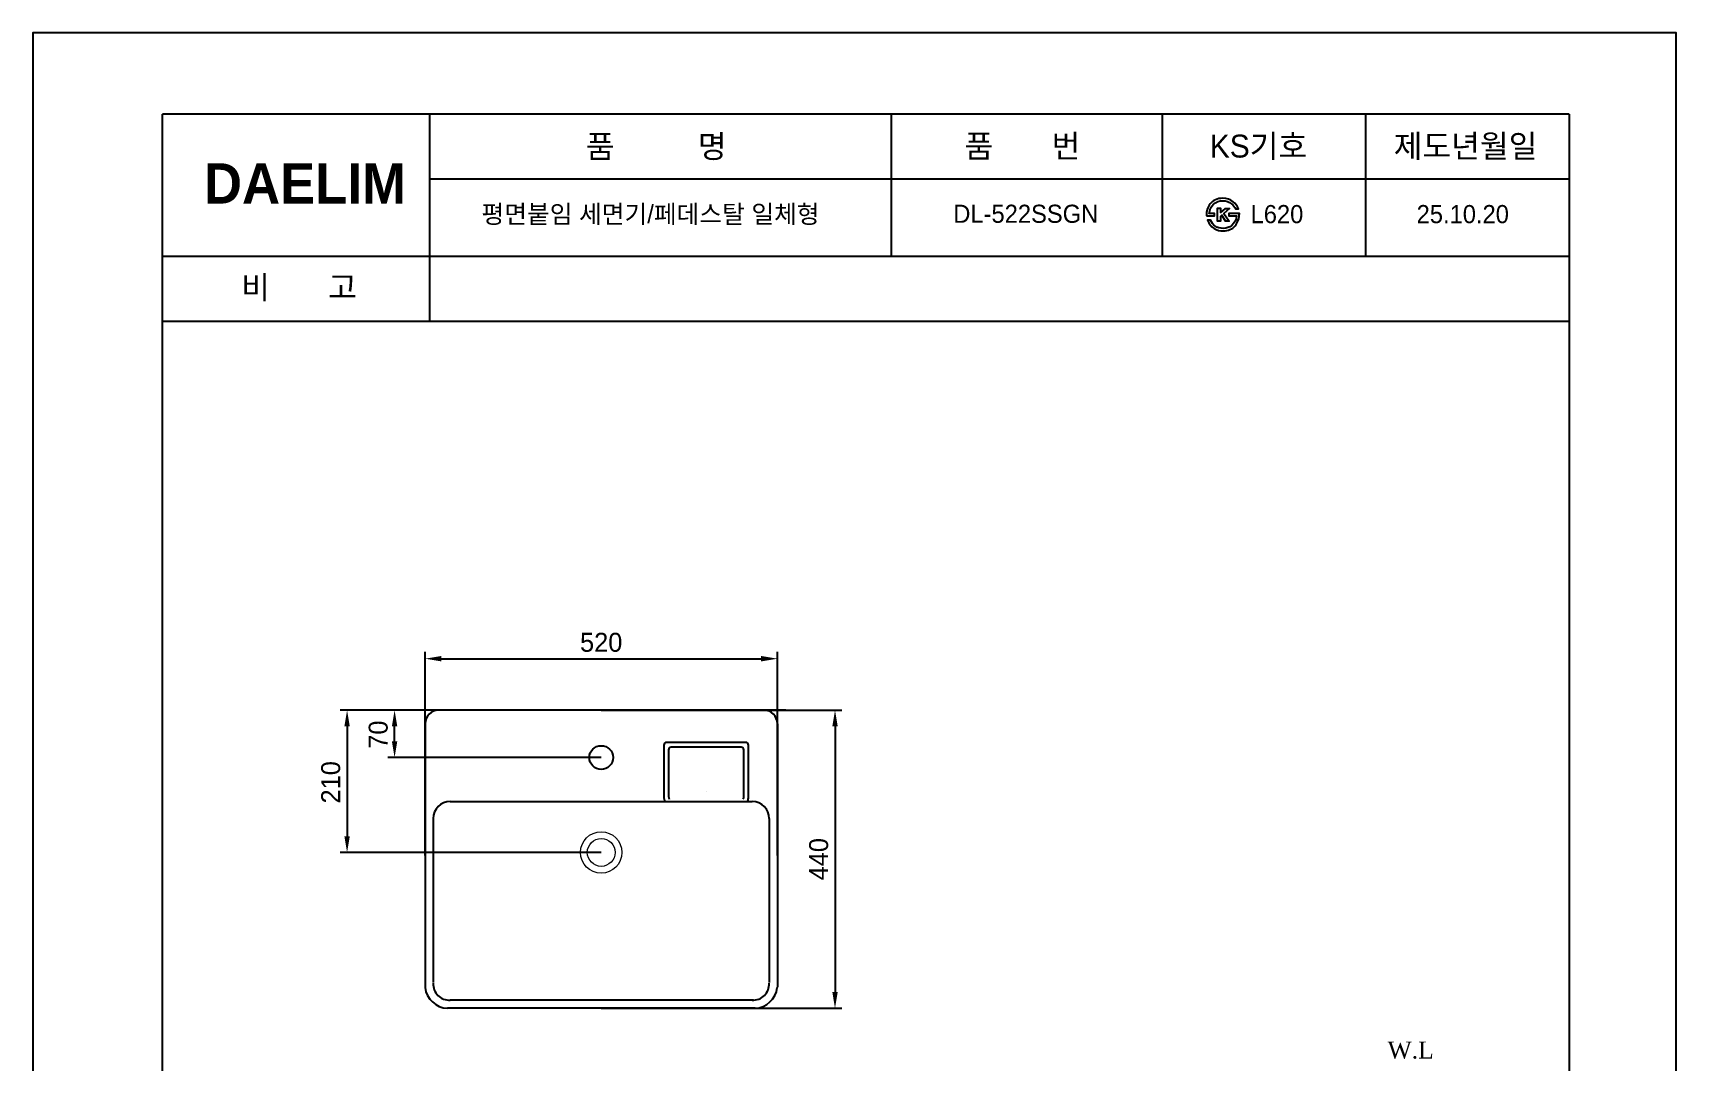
# Model space of a CAD drawing. Header units: millimetres. Extents: x 14229 to 16655, y -272 to 3158.
# Drawn here: x 14229 to 16655, y 1639 to 3158 of the extents above; entities that cross this region are included whole.
import ezdxf
from ezdxf.lldxf.tags import DXFTag

# ---------------------------------------------------------------- set-up
doc = ezdxf.new("R2010")
doc.units = ezdxf.units.MM
doc.header["$LTSCALE"] = 0.2
doc.linetypes.add('DASHED', pattern=[0.75, 0.5, -0.25])
for name, color, linetype in [('002', 7, 'Continuous'), ('ORTHO$3', 7, 'Continuous'), ('ORTHO$4', 7, 'Continuous'), ('YA', 7, 'Continuous')]:
    doc.layers.add(name, color=color, linetype=linetype)
doc.layers.add('DIM', color=3, linetype='Continuous', lineweight=15)
doc.layers.add('LINE', color=7, linetype='Continuous', lineweight=25)
doc.styles.add('h', font='', dxfattribs={"height": 28})
doc.styles.add('STYLE2', font='dutch.ttf', dxfattribs={"height": 25})
doc.styles.add('스타일1', font='txt.shx', dxfattribs={"bigfont": 'ghs.shx'})
doc.styles.get('h').set_extended_font_data('Haansoft Batang')
tags = doc.linetypes.add('Amconstr', pattern=[9999, 9999, 0]).pattern_tags.tags
tags[6:7] = [DXFTag(74, 4), DXFTag(75, 0), DXFTag(340, '0'), DXFTag(46, 1.0), DXFTag(50, 0.0), DXFTag(44, 0.0), DXFTag(45, 0.0)]
tags[4:5] = [DXFTag(74, 4), DXFTag(75, 0), DXFTag(340, '0'), DXFTag(46, 1.0), DXFTag(50, 0.0), DXFTag(44, 0.0), DXFTag(45, 0.0)]
tags = doc.linetypes.add('CENTER', pattern=[50.8, 31.75, -6.35, 6.35, -6.35]).pattern_tags.tags
tags[10:11] = [DXFTag(74, 4), DXFTag(75, 0), DXFTag(340, '0'), DXFTag(46, 1.0), DXFTag(50, 0.0), DXFTag(44, 0.0), DXFTag(45, 0.0)]
tags[8:9] = [DXFTag(74, 4), DXFTag(75, 0), DXFTag(340, '0'), DXFTag(46, 1.0), DXFTag(50, 0.0), DXFTag(44, 0.0), DXFTag(45, 0.0)]
tags[6:7] = [DXFTag(74, 4), DXFTag(75, 0), DXFTag(340, '0'), DXFTag(46, 1.0), DXFTag(50, 0.0), DXFTag(44, 0.0), DXFTag(45, 0.0)]
tags[4:5] = [DXFTag(74, 4), DXFTag(75, 0), DXFTag(340, '0'), DXFTag(46, 1.0), DXFTag(50, 0.0), DXFTag(44, 0.0), DXFTag(45, 0.0)]
doc.dimstyles.new('AM_ISO$0', dxfattribs={"dimtxt": 28, "dimasz": 24, "dimexe": 10, "dimexo": 0, "dimgap": 10, "dimtad": 1, "dimdec": 0, "dimdsep": 46, "dimtxsty": 'h', "dimcen": -5, "dimclrd": 256, "dimclre": 256, "dimclrt": 256, "dimadec": 0, "dimazin": 2, "dimtp": 0.1, "dimtm": 0.1, "dimtfac": 0.71, "dimtdec": 0, "dimtmove": 0, "dimatfit": 3, "dimfxl": 0, "dimlwd": -1, "dimlwe": -1, "dimarcsym": 0})

# ---------------------------------------------------------------- blocks, each defined once
blk = doc.blocks.new('*D23')
at = {"linetype": 'ByBlock'}
for p, q in [((15067.9, 2158.9), (14752.9, 2158.9)), ((14762.9, 2112.9), (14762.9, 2134.9)), ((15067.9, 2088.9), (14752.9, 2088.9))]:
    blk.add_line(p, q, dxfattribs=at)
for points in [[(14758.9, 2134.9), (14766.9, 2134.9), (14762.9, 2158.9)], [(14758.9, 2112.9), (14766.9, 2112.9), (14762.9, 2088.9)]]:
    blk.add_solid(points)
at = {"layer": 'Defpoints', "color": 0}
for p in [(14762.9, 2158.9), (15067.9, 2158.9, 0.4), (15067.9, 2088.9, 0.4)]:
    blk.add_point(p, dxfattribs=at)
at = {"insert": (14738.9, 2122.7), "char_height": 28, "attachment_point": 5, "rotation": 90, "style": 'h'}
blk.add_mtext('70', dxfattribs=at)
blk = doc.blocks.new('*D25')
at = {"linetype": 'ByBlock'}
for p, q in [((15067.9, 2158.9), (15423, 2158.9)), ((15413, 2134.9), (15413, 1743)), ((15067.9, 1719), (15423, 1719))]:
    blk.add_line(p, q, dxfattribs=at)
for points in [[(15409, 2134.9), (15417, 2134.9), (15413, 2158.9)], [(15409, 1743), (15417, 1743), (15413, 1719)]]:
    blk.add_solid(points)
at = {"layer": 'Defpoints', "color": 0}
for p in [(15067.9, 2158.9), (15067.9, 1719), (15413, 1719)]:
    blk.add_point(p, dxfattribs=at)
at = {"insert": (15389, 1938.9), "char_height": 28, "attachment_point": 5, "rotation": 90, "style": 'h'}
blk.add_mtext('440', dxfattribs=at)
blk = doc.blocks.new('*D30')
at = {"linetype": 'ByBlock'}
for p, q in [((14807.9, 1944.6), (14807.9, 2244.8)), ((14831.9, 2234.8), (15303.9, 2234.8)), ((15327.9, 1944.6), (15327.9, 2244.8))]:
    blk.add_line(p, q, dxfattribs=at)
for points in [[(14831.9, 2238.8), (14831.9, 2230.8), (14807.9, 2234.8)], [(15303.9, 2238.8), (15303.9, 2230.8), (15327.9, 2234.8)]]:
    blk.add_solid(points)
at = {"layer": 'Defpoints', "color": 0}
for p in [(15327.9, 2234.8), (14807.9, 1944.6), (15327.9, 1944.6)]:
    blk.add_point(p, dxfattribs=at)
at = {"insert": (15067.9, 2258.8), "char_height": 28, "attachment_point": 5, "style": 'h'}
blk.add_mtext('520', dxfattribs=at)
blk = doc.blocks.new('*D31')
at = {"linetype": 'ByBlock'}
for p, q in [((15067.9, 2158.9), (14682.8, 2158.9)), ((14692.8, 2134.9), (14692.8, 1972.9)), ((15067.9, 1948.9), (14682.8, 1948.9))]:
    blk.add_line(p, q, dxfattribs=at)
at = {"linetype": 'DASHED'}
for points in [[(14688.8, 2134.9), (14696.8, 2134.9), (14692.8, 2158.9)], [(14688.8, 1972.9), (14696.8, 1972.9), (14692.8, 1948.9)]]:
    blk.add_solid(points, dxfattribs=at)
at = {"layer": 'Defpoints', "color": 0, "linetype": 'DASHED'}
for p in [(15067.9, 2158.9), (14692.8, 1948.9), (15067.9, 1948.9)]:
    blk.add_point(p, dxfattribs=at)
at = {"linetype": 'DASHED', "insert": (14668.8, 2052.4), "char_height": 28, "attachment_point": 5, "rotation": 90, "style": 'h'}
blk.add_mtext('210', dxfattribs=at)

msp = doc.modelspace()

# ---------------------------------------------------------------- linework, layer by layer
for p, q in [((15340.4, 2158.9, 0.4), (14795.4, 2158.9, 0.4)), ((14807.9, 2138.9), (14807.9, 1750.3)), ((15327.9, 2138.9), (15327.9, 1750.3)), ((14819.9, 1998.9), (14819.9, 1756.9)), ((15315.9, 1998.9), (15315.9, 1756.9)), ((15292.7, 1731, 0.4), (14844.9, 1731, 0.4)), ((15294.9, 1719, 0.4), (14840.8, 1719, 0.4)), ((15067.9, 1719, 0.4), (15294.9, 1719, 0.4))]:
    msp.add_line(p, q)
at = {"color": 7}
msp.add_line((14844.9, 2023.9, -0.4), (15290.9, 2023.9, -0.4), dxfattribs=at)
at = {"linetype": 'CENTER'}
for p, q in [((14807.9, 1953.9), (14807.9, 1750.3)), ((15327.9, 1953.9), (15327.9, 1750.3))]:
    msp.add_line(p, q, dxfattribs=at)
msp.add_circle((15067.9, 2088.9, 0.4), 17.5)
at = {"color": 0, "linetype": 'Continuous', "lineweight": 0}
for radius in [30.5, 20.5]:
    msp.add_circle((15067.9, 1948.9), radius, dxfattribs=at)
for centre, radius, start, end in [((14827.9, 2138.9), 20, 90, 180), ((15307.9, 2138.9), 20, 0, 90), ((14844.9, 1998.9, -0.4), 25, 90, 180), ((15290.9, 1998.9, -0.4), 25, 0, 90), ((14842.7, 1754, 0.8), 35.1, 187.5516, 266.9169), ((14843.9, 1755), 24.1, 177.7884, 272.2116), ((15291.8, 1755), 24.1, 267.7884, 2.2116), ((15293, 1754, 0.8), 35.1, 273.0831, 352.4484)]:
    msp.add_arc(centre, radius, start, end)
at = {"layer": '002', "linetype": 'Continuous', "elevation": -0.4}
for points in [[(15283.5, 2023.9, 0.089513), (15285.3, 2028.8), (15285.3, 2107.3, 0.414214), (15281.3, 2111.3), (15164.3, 2111.3, 0.414214), (15160.3, 2107.3), (15160.3, 2031.4, 0.132796), (15162.4, 2023.9)], [(15167.3, 2100.3), (15167.3, 2031.4, 0.132458), (15168.4, 2027.4)], [(15277.5, 2027.4, 0.072976), (15278.3, 2029.5), (15278.3, 2100.3)]]:
    msp.add_lwpolyline(points, format="xyb", dxfattribs=at)
msp.add_lwpolyline([(15274.3, 2104.3), (15171.3, 2104.3)], dxfattribs=at)
at = {"layer": 'LINE', "linetype": 'Amconstr'}
msp.add_line((15222.9, 2038.4, -0.4), (15222.9, 2038.4, -0.4), dxfattribs=at)
at = {"layer": 'LINE'}
for centre, start, end in [((15171.3, 2100.3, -0.4), 90, 180), ((15274.3, 2100.3, -0.4), 0, 90)]:
    msp.add_arc(centre, 4, start, end, dxfattribs=at)
at = {"layer": 'ORTHO$3', "color": 2, "linetype": 'Continuous'}
for p, q in [((15067.9, 2158.9, -123.6), (15067.9, 2158.9, -79.6)), ((15067.9, 2158.9, -123.6), (15067.9, 2158.9, -79.6)), ((15067.9, 2158.9, 0.4), (15067.9, 2158.9, -123.6)), ((15067.9, 2158.9, -123.6), (15067.9, 2158.9, 0.4)), ((15067.9, 2158.9, -123.6), (15067.9, 2158.9, -123.6)), ((15067.9, 2158.9, -123.6), (15067.9, 2158.9, -123.6))]:
    msp.add_line(p, q, dxfattribs=at)
at = {"layer": 'ORTHO$4', "color": 2, "linetype": 'Continuous'}
for p, q in [((15067.9, 2158.9, -123.6), (15067.9, 2158.9, -79.6)), ((15067.9, 2158.9, -123.6), (15067.9, 2158.9, -79.6)), ((15067.9, 2158.9, 0.4), (15067.9, 2158.9, -123.6)), ((15067.9, 2158.9, -123.6), (15067.9, 2158.9, 0.4)), ((15067.9, 2158.9, -123.6), (15067.9, 2158.9, -123.6)), ((15067.9, 2158.9, -123.6), (15067.9, 2158.9, -123.6))]:
    msp.add_line(p, q, dxfattribs=at)
at = {"layer": 'YA', "color": 7}
for p, q in [((16496.4, 3038.4), (14420.4, 3038.4)), ((14420.4, 1968.2), (14420.4, 3038.4)), ((14814.9, 2732.4), (14814.9, 3038.4)), ((15496.4, 2828), (15496.4, 3038)), ((15896.4, 2828), (15896.4, 3038)), ((15896.4, 2828), (15896.4, 3038)), ((16196.4, 2828), (16196.4, 3038)), ((16196.4, 2828), (16196.4, 3038)), ((16496.4, 3038.4), (16496.4, -141.6)), ((16496.4, 2942.4), (14814.9, 2942.4)), ((16496.4, 2828.4), (14420.4, 2828.4)), ((16496.4, 2828.4), (14420.4, 2828.4)), ((16496.4, 2732.4), (14420.4, 2732.4)), ((16496.4, 2732.4), (14420.4, 2732.4)), ((14420.4, -141.6), (14420.4, 1968.2))]:
    msp.add_line(p, q, dxfattribs=at)
at = {"layer": 'YA', "color": 0}
msp.add_lwpolyline([(14229, -272.1), (16654.5, -272.1), (16654.5, 3158.3), (14229, 3158.3)], close=True, dxfattribs=at)
at = {"layer": 'YA', "color": 7}
msp.add_lwpolyline([(15982.1, 2892.8), (15989.3, 2899.3), (15995.1, 2899.3), (15987.1, 2891.9), (15994.6, 2880.6), (15989.5, 2880.6), (15984.2, 2889.2), (15982.1, 2887.3), (15982.1, 2880.6), (15977.7, 2880.6), (15977.7, 2899.5), (15982.1, 2899.5), (15982.1, 2892.8)], close=True, dxfattribs=at)
for points in [[(15961.4, 2888.2), (15961.2, 2891.5), (15961.6, 2894.7), (15962.5, 2897.8), (15963.4, 2900.9), (15964.9, 2903.6), (15966.9, 2906), (15969, 2908.6), (15971.5, 2910.5), (15974.4, 2911.9), (15977.6, 2913.4), (15981.2, 2914.2), (15985.2, 2914.2), (15991.4, 2914.2), (15996.6, 2912.5), (16000.8, 2909.1), (16004.2, 2906.4), (16006.8, 2902.8), (16008.6, 2898.4), (16008.6, 2898.4), (16004, 2898.4), (16004, 2898.4), (16003, 2901.2), (16001.1, 2903.8), (15998.2, 2906.1), (15994.5, 2909), (15990.3, 2910.5), (15985.6, 2910.5), (15980, 2910.5), (15975.4, 2908.8), (15971.7, 2905.5), (15967.9, 2902), (15965.8, 2897.4), (15965.5, 2891.8), (15965.5, 2891.8), (15973.3, 2891.8), (15973.3, 2891.8), (15973.3, 2891.8), (15973.3, 2888.2), (15973.3, 2888.2), (15973.3, 2888.2), (15961.4, 2888.2), (15961.4, 2888.2), (15961.4, 2888.2), (15961.4, 2888.2), (15961.4, 2888.2)], [(16009.8, 2891.8), (16009.8, 2888.2), (16009.3, 2884.9), (16008.2, 2881.6), (16007.1, 2878.5), (16005.5, 2875.8), (16003.4, 2873.4), (16001.3, 2871), (15998.8, 2869.2), (15995.9, 2867.9), (15993, 2866.6), (15989.9, 2865.9), (15986.5, 2865.9), (15981.2, 2865.9), (15976.5, 2867.1), (15972.4, 2869.7), (15968.1, 2872.5), (15964.9, 2876.5), (15962.8, 2881.8), (15962.8, 2881.8), (15967.2, 2881.8), (15967.2, 2881.8), (15969, 2878.3), (15971.1, 2875.6), (15973.6, 2873.6), (15977.2, 2870.8), (15981.5, 2869.5), (15986.6, 2869.8), (15991, 2869.8), (15995, 2871.2), (15998.6, 2874.1), (16002.7, 2877.5), (16005.1, 2882.2), (16005.6, 2888.2), (16005.6, 2888.2), (15994.4, 2888.2), (15994.4, 2888.2), (15994.4, 2888.2), (15994.4, 2891.8), (15994.4, 2891.8), (15994.4, 2891.8), (16009.8, 2891.8), (16009.8, 2891.8), (16009.8, 2891.8), (16009.8, 2891.8), (16009.8, 2891.8)]]:
    msp.add_open_spline(points, degree=3, knots=[0, 0, 0, 0, 1, 1, 1, 2, 2, 2, 3, 3, 3, 4, 4, 4, 5, 5, 5, 6, 6, 6, 7, 7, 7, 8, 8, 8, 9, 9, 9, 10, 10, 10, 11, 11, 11, 12, 12, 12, 13, 13, 13, 14, 14, 14, 15, 15, 15, 15], dxfattribs=at)

# ---------------------------------------------------------------- texts
at = {"layer": 'DIM', "color": 0, "char_height": 33.819, "attachment_point": 1, "style": '스타일1'}
for s, insert in [('{\\fGulim|b0|i0|c129|p50;품          명}', (15045.2, 3007.7)), ('{\\fGulim|b0|i0|c129|p50;품       번}', (15604.2, 3008.1)), ('{\\fGulim|b0|i0|c129|p50;KS기호}', (15966.1, 3008.1)), ('{\\fGulim|b0|i0|c129|p50;제도년월일}', (16237.6, 3008.1)), ('{\\fGulim|b0|i0|c129|p50;비       고}', (14536.4, 2799.8))]:
    msp.add_mtext(s, dxfattribs=dict(at, insert=insert))
at = {"layer": 'DIM', "color": 0, "attachment_point": 1}
for s, insert, char_height, width, style in [('{\\fGulim|b0|i0|c129|p50;평면붙임 세면기/페데스탈 일체형}', (14891.2, 2904.2), 26.746, 550.695, '스타일1'), ('{\\fGulim|b0|i0|c129|p50;DL-522SSGN}', (15587.6, 2904.7), 26.746, 168.306, '스타일1'), ('{\\fGulim|b0|i0|c129|p50;L620}', (16026.4, 2904.2), 26.746, 168.306, '스타일1'), ('{\\fGulim|b0|i0|c129|p50;25.10.20}', (16271.5, 2904.2), 26.746, 168.306, '스타일1'), ('W.L', (16228.6, 1669.8), 25, 84.082, 'STYLE2')]:
    msp.add_mtext(s, dxfattribs=dict(at, insert=insert, char_height=char_height, width=width, style=style))
at = {"layer": 'YA', "color": 7, "insert": (14481.6, 2965.8), "char_height": 59.437, "width": 290.871, "attachment_point": 1, "style": 'h'}
msp.add_mtext('{\\fHYGraphic-Medium|b1|i0|c129|p18;DAELIM}', dxfattribs=at)

# ---------------------------------------------------------------- dimensions: what is measured, and where the dimension line sits
dim = msp.add_linear_dim(base=(15327.9, 2234.8), p1=(14807.9, 1944.6), p2=(15327.9, 1944.6), dimstyle='AM_ISO$0')
dim.commit()
dim.dimension.update_dxf_attribs({"geometry": '*D30', "text_midpoint": (15067.9, 2258.8)})
at = {"color": 7, "linetype": 'DASHED'}
dim = msp.add_linear_dim(base=(14692.8, 1948.9), p1=(15067.9, 2158.9), p2=(15067.9, 1948.9), angle=90, dimstyle='AM_ISO$0', dxfattribs=at)
dim.commit()
dim.dimension.update_dxf_attribs({"geometry": '*D31', "text_midpoint": (14692.8, 2052.4), "dimtype": 160})
dim = msp.add_linear_dim(base=(14762.9, 2158.9), p1=(15067.9, 2088.9, 0.4), p2=(15067.9, 2158.9, 0.4), angle=90, dimstyle='AM_ISO$0')
dim.commit()
dim.dimension.update_dxf_attribs({"geometry": '*D23', "text_midpoint": (14762.9, 2122.7), "dimtype": 160})
dim = msp.add_linear_dim(base=(15413, 1719), p1=(15067.9, 2158.9), p2=(15067.9, 1719), angle=90, dimstyle='AM_ISO$0')
dim.commit()
dim.dimension.update_dxf_attribs({"geometry": '*D25', "text_midpoint": (15389, 1938.9)})

doc.saveas('drawing.dxf')
